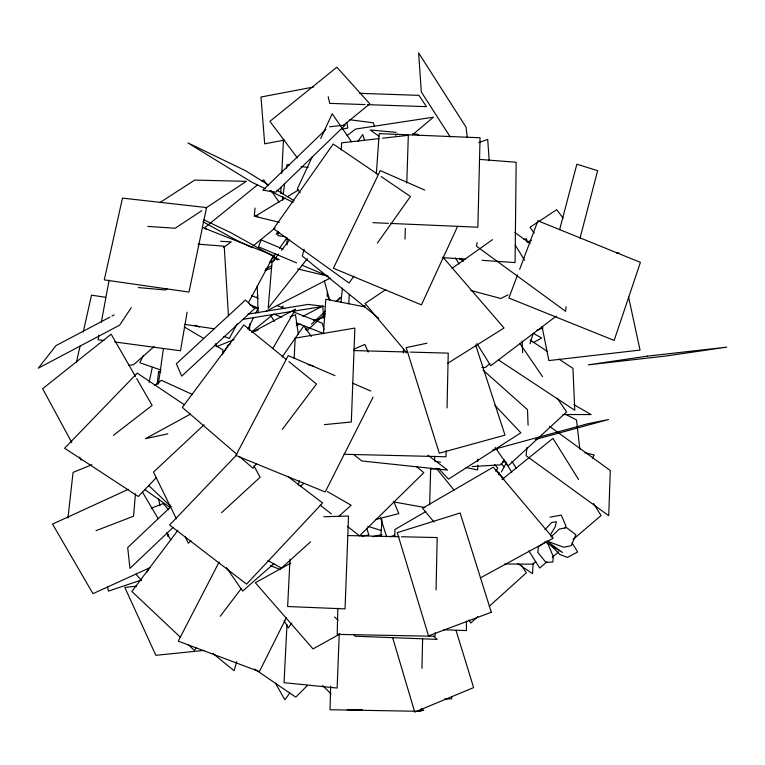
<?xml version="1.0" encoding="UTF-8"?>
<svg xmlns="http://www.w3.org/2000/svg" width="765" height="765" viewBox="0 0 765 765"><rect width="100%" height="100%" fill="white"/><g stroke="black" fill="none" stroke-linecap="round" stroke-linejoin="round"><path stroke-width="1.15" d="M477.714 465.168L477.676 469.94L466.048 467.539M477.743 461.582L477.762 459.191M466.487 621.132L466.382 630.58L443.882 629.758M451.723 696.446L451.685 698.827L444.542 699.076M434.74 456.275L434.654 461.046L440.468 462.251M394.769 536.638L394.931 529.495L425.876 511.546M403.385 352.856L403.461 349.289M421.075 708.954L421.018 711.345L330.059 709.738L330.633 686.109M421.964 668.352L422.624 638.507M435.132 632.731L435.055 636.298L337.202 634.376L337.834 608.137M436.06 589.901L437.197 537.556L401.482 536.762M446.129 450.805L445.995 456.762L344.059 454.267M447.047 407.927L448.233 353.134L410.394 352.101M429.672 504.833L430.676 468.17M327.315 292.24L327.21 295.826L329.906 299.698M405.001 239.062L405.345 228.333M406.789 183.007L408.319 135.3L382.557 138.216M339.249 633.516L337.145 688.051L284.054 682.686L286.971 624.584M341.247 150.026L341.563 142.864L379.038 138.618M281.071 187.597L280.784 193.469L283.136 193.478M281.778 173.512L283.48 139.46M290.012 559.119L287.64 606.521L345.044 608.883L348.534 516.031L323.844 516.738M294.162 358.23L295.194 338.13L354.864 328.099L351.326 421.993L324.446 424.642M348.773 303.896L349.289 294.353M533.157 563.136L532.536 573.74L517.934 563.633M323.442 333.588L325.794 299.192L365.316 306.985M376.332 173.999L379.182 133.636L480.057 137.748L477.867 227.215L390.781 223.447M380.827 536.389L382.022 519.789M135.443 493.779L133.559 516.212L96.065 530.642M255.032 208.032L254.334 216.074L257.891 216.189M566.081 306.622L565.641 311.355L476.423 246.129L477.178 242.629M249.361 330.576L250.04 323.624M340.98 302.395L342.424 288.137M498.742 474.797L498.981 472.454M67.951 517.981L73.077 472.388L91.896 464.738M157.131 384.193L158.623 371.312L160.679 372.498M527.037 447.334L526.043 455.624L608.72 515.706L610.288 470.552L549.509 426.315M278.422 232.091L277.972 235.649L285.039 236.662M282.495 200.143L282.954 196.595M283.251 194.224L284.609 183.571M286.579 168.195L287.028 164.638L289.38 164.963M158.393 384.02L163.385 348.85M170.213 504.996L169.878 507.329L144.7 489.485M222.338 354.664L223.036 349.959L214.86 345.101M187.109 312.187L180.511 350.781L114.568 341.945M98.943 335.07L98.083 339.736L103.964 340.53M101.324 322.218L109.108 280.162M149.118 382.347L152.292 367.363M76.481 362.113L80.105 345.952M83.213 332.096L91.494 295.156L105.532 297.269M580.033 238.164L597.637 170.672L576.867 164.198L559.626 229.653M304.116 249.285L302.29 256.065L378.675 318.24M298.178 485.153L299.459 480.621M236.739 661.687L234.119 670.723L212.909 653.453M530.04 343.781L533.109 333.511M517.589 274.855L508.868 298.025L614.152 340.444L640.41 262.366L537.929 220.789L519.665 269.337M457.604 226.373L421.448 304.881L333.397 268.238L380.272 170.614L424.776 190.064M312.254 156.758L297.298 188.993L300.205 192.77M320.726 138.484L332.182 113.765L351.498 141.707M247.898 329.007L253.684 317.303M255.787 313.048L257.891 308.792L252.307 306.794M286.406 617.585L259.373 671.603L178.245 641.137L219.153 561.998M143.543 355.323L139.813 362.734L161.013 370.04M373.062 397.159L325.211 491.981L235.897 455.452L288.204 355.601L334.974 375.644M237.179 323.786L229.318 338.474L223.782 336.351M248.415 302.816L273.679 255.615L202.773 227.568M501.371 471.986L506.516 462.567M564.972 527.936L565.995 526.062L561.281 515.132L550.025 517.14M277.982 231.202L276.251 234.31L279.321 232.493M592.493 458.063L594.214 454.974L584.967 452.784M146.813 572.239L149.194 568.127M167.602 536.236L168.788 534.18M272.952 348.228L295.634 309.098L252.421 332.134M550.427 534.85L555.294 526.655L556.365 521.73L551.794 522.428L544.91 529.772M223.227 353.134L228.171 345.063L230.284 343.934M131.217 307.74L119.617 325.163L38.25 368.214L56.036 345.598L109.911 317.121M282.027 357.169L303.81 325.9L311.422 336.437M269.921 261.783L275.39 254.076M279.483 248.29L286.999 237.695L287.085 244.819M357.915 141.343L362.734 134.554L364.58 140.158M256.495 297.661L257.862 295.739M353.87 276.222L349.041 283.021L273.564 228.764L333.224 144.04L378.197 174.592M377.336 243.165L410.461 196.5L381.133 176.581M495.739 471.221L497.785 468.352L494.783 464.651M291.819 623.073L288.348 627.864L284.15 620.769M289.792 693.023L284.848 699.765L275.457 683.174M177.815 530.394L131.867 591.479L180.473 637.293M256.591 463.494L253.024 468.228L239.598 456.676M282.266 429.442L316.49 384.04L288.921 361.606M196.509 647.534L194.358 650.374L188.286 644.656M220.244 616.255L241.109 588.763M278.565 254.009L272.005 262.395L268.199 308.266L307.367 258.685M281.482 250.279L289.495 240.028M504.575 460.176L500.826 464.824L472.206 466.554M535.691 561.462L533.406 564.188L504.843 563.968M325.202 313.793L307.052 330.652M336.504 301.754L340.53 297.451L336.131 301.486M236.471 455.099L169.61 525.048L246.588 584.116L322.601 502.997L287.783 476.385M156.366 477.618L138.293 496.514L64.614 448.242L137.231 373.129L184.288 404.714M307.578 685.344L295.759 697.154L254.592 669.04M325.919 129.362L262.873 190.227L275.964 192.111L345.187 125.097L329.591 126.78M300.301 486.655L303.724 483.356M550.943 537.03L559.263 529.093L566.597 527.649L575.902 534.821L571.178 545.741L563.623 547.214L547.836 541.381M173.014 527.468L129.954 568.385L127.698 547.539L170.882 506.679M204.073 424.757L153.497 472.101L176.371 518.823M190.954 540.826L188.333 543.246L185.216 536.867M221.592 512.665L260.1 477.255L253.913 465.818M305.292 329.725L307.941 327.305M311.46 324.073L325.555 311.164M310.552 541.84L281.434 568.108L267.989 560.573M338.79 516.365L351.145 505.216L327.334 491.513M477.819 616.628L470.762 622.997L468.792 620.042M489.284 606.272L526.33 572.822L521.74 565.87M153.994 346.708L133.693 364.618L128.969 365.374M273.985 563.547L242.648 591.068L226.478 567.64M546.899 561.854L539.679 568.022L528.835 550.857M552.311 557.226L558.632 551.823M573.071 539.478L601.051 515.562L593.554 503.533M412.622 134.697L433.401 117.188L355.515 129.075L347.119 135.606M489.896 363.652L485.402 367.42L481.845 367.535M252.163 331.474L273.182 314.281M281.405 307.559L283.232 306.067M252.938 246.062L275.18 227.96M257.279 185.054L205.058 227.406L206.263 229.462M261.859 181.334L263.695 179.852L267.033 184.69M343.045 125.632L369.858 103.868L336.849 67.215L269.911 121.348L297.47 158.068M501.955 479.54L552.942 438.402L578.56 479.483M154.884 385.455L161.472 380.329L192.656 394.577M113.411 435.342L152.12 405.402L136.686 378.56M556.222 316.117L490.748 365.756L476.92 343.619M167.229 288.577L165.316 289.973L138.341 287.573M223.629 247.411L231.279 241.836L220.664 241.338M452.077 268.314L492.517 239.665M544.91 542.289L538.35 546.832L537.833 552.378L545.914 562.409L552.827 562.055L553.286 556.614L547.644 543.073M385.713 289.667L365.048 303.456L406.693 352.722M201.836 210.662L175.137 228.247L147.846 226.43M205.795 208.051L246.34 181.343L194.702 180.1L160 202.515M447.821 363.232L504.03 328.003L442.925 257.155M285.316 197.963L254.975 216.418L279.33 222.328M287.344 196.739L298.465 189.969M339.995 633.936L313.028 648.921L255.328 582.729L290.729 563.164M190.447 414.114L145.388 438.728L167.822 433.812M480.334 577.919L553.2 538.197L493.262 467.166L422.567 508.237L433.965 521.988M533.243 342.605L541.639 338.034L533.348 333.282M112.025 316.002L114.128 314.884M395.515 135.185L397.609 134.085M265.551 269.041L271.862 265.732M269.404 262.997L274.683 260.253M265.637 311.47L330.356 278.03M508.017 294.841L500.874 298.522L470.886 290.49M302.758 316.347L322.667 306.086L323.853 317.953M322.83 316.375L324.934 315.304M527.085 242.228L531.398 240.248M128.415 489.294L52.546 524.092L92.957 593.659L150.141 567.611M353.966 349.108L364.829 344.451L368.195 352.024M216.514 346.698L234.061 339.584M251.609 332.469L258.197 329.801M289.992 316.911L295.481 314.692L298.388 334.525M536.523 330.528L543.083 327.889M264.92 270.59L271.546 268.018M390.437 536.781L394.836 535.07M151.001 508.285L163.127 503.609L168.635 509.796M478.737 142.634L487.707 139.402L489.189 160.65M140.856 580.166L108.429 591.135L107.492 586.497M296.294 325.402L300.875 324.083M313.459 320.459L324.905 317.159M362.667 306.277L364.962 305.618M493.119 449.591L587.587 423.8L608.529 419.516L535.251 439.512M375.758 519.511L398.804 513.583L393.745 501.457M372.67 536.772L381.926 534.563M524.015 239.321L526.33 238.766L527.573 242.103M493.014 450.078L497.556 449.093M426.956 343.208L406.167 347.597L439.292 453.205L504.996 435.132L475.648 344.967M313.602 87.019L260.98 97.031L264.69 143.839L284.58 140.052M341.907 129.151L347.759 128.042L346.851 122.276M459.87 259.306L462.203 258.866M247.984 314.138L308.056 304.432L323.872 306.287L243.385 319.282M361.797 536.102L368.883 535.003L366.693 528.252M136.686 586.143L124.838 587.453L155.85 655.328L204.102 650.393M616.657 253.167L619.019 252.919M430.456 469.069L438.804 468.572M562.897 414.534L591.115 414.563L573.846 404.599M347.08 709.691L362.409 709.853M420.157 710.436L423.695 710.475L421.964 708.849M347.912 535.567L399.101 536.705M353.64 350.552L408.032 352.034M365.106 104.576L329.696 103.371L328.214 96.686M367.468 104.652L426.488 106.651L418.933 95.357L359.378 93.32M372.89 222.672L388.4 223.351M443.126 257.671L465.541 259.201M482.055 260.329L515.084 262.586L516.155 162.247L479.416 159.388M198.087 244.14L224.231 246.215L228.429 315.744M396.117 132.355L370.222 129.974L378.943 136.208M412.593 133.875L417.298 134.305L419.23 135.663M502.548 461.601L506.076 462.022M349.739 119.742L373.368 122.811L374.477 126.148M301.123 166.55L308.171 167.506M184.728 324.37L214.085 328.778M393.401 501.869L424.91 507.539M297.623 268.917L327.497 276.098M308.113 364.532L313.765 366.234M367.812 526.31L381.381 530.508M194.979 325.326L199.416 327.018M251.637 295.663L258.264 298.245M277.045 305.56L284.781 308.582M293.617 312.024L322.342 323.213L324.016 329.744M249.495 304.613L258.388 308.085M273.966 314.147L281.75 317.188M296.208 322.82L324.016 333.664M270.274 565.603L280.181 569.504M283.05 249.103L261.2 239.894L258.493 246.827L296.638 262.911M302.089 265.216L328.252 276.242M352.378 383.112L370.862 391.03M203.786 219.804L230.523 232.531L279.235 259.679M252.115 247.669L235.008 239.483L202.878 221.659M272.426 257.394L277.772 259.957M265.56 188.879L251.704 182.127L187.999 142.95L245.412 170.643L268.725 185.073M269.825 190.954L293.282 202.381M565.985 414.515L576.514 419.956L579.86 449.218M184.222 326.904L203.624 338.426M276.834 190.093L294.066 200.755M498.388 359.866L574.783 410.279L572.956 368.376L559.033 359.158M530.202 340.071L547.109 351.259M546.784 540.998L562.505 552.483L544.91 541.85M514.826 232.397L530.126 243.605M427.903 455.223L447.611 470.093L361.788 460.96L353.43 454.324M320.153 505.13L331.398 513.908M347.339 526.339L359.521 535.844L423.81 472.684L416.514 466.583M286.167 359.359L243.882 324.962L182.328 407.391L236.921 454.372M433.621 636.27L437.169 639.377L355.314 636.231L353.583 634.625M483.031 370.059L527.506 409.696L528.099 425.225M459.679 258.14L463.179 261.372M334.573 616.992L338.025 620.195M148.534 485.383L170.968 506.593M322.572 685.497L331.025 693.836M551.642 546.038L559.75 554.453L567.525 557.436L577.671 551.976L572.144 543.064M494.773 405.182L520.869 432.789L448.539 479.139L438.833 468.706M135.969 574.219L141.468 580.348M501.085 463.332L504.164 466.966M496.227 469.978L503.934 479.11M436.26 468.19L454.142 490.212M563.212 218.255L556.71 209.696L529.935 227.32L534.247 233.048M495.204 447.468L508.046 466L566.635 411.933L557.274 398.23M271.04 190.504L279.062 202.123M519.837 343.389L542.567 376.686M270.59 315.438L274.415 321.377M450.25 136.954L421.314 91.972L418.637 52.909L466.076 127.219L467.262 137.643M511.871 461.333L516.279 468.343M504.24 460.176L511.804 472.206M455.318 257.901L459.077 263.925M515.304 245.211L524.608 260.31M142.395 491.972L158.116 518.555M166.579 532.87L170.815 540.033M135.501 376.504L111.154 334.181L42.649 388.677L71.786 442.562M79.627 457.068L81.31 460.176M380.501 517.848L386.774 536.934M456.083 630.523L473.621 687.601L414.735 712.091L392.694 637.819M324.389 280.908L329.639 300.272M628.534 296.877L640.047 350.083L548.878 360.583L542.069 326.598M158.489 498.761L159.942 505.684M215.759 343.628L215.979 345.981M522.132 341.171L522.619 352.732M257.26 285.986L258.14 312.962M206.56 207.573L188.993 292.077L104.289 279.885L122.496 198.116L206.56 207.573M254.735 308.524L181.735 376.122L176.361 363.767L245.412 300.033L254.735 308.524M491.302 612.249L428.515 635.868L397.274 532.641L460.138 512.99L491.302 612.249M647.515 356.127L588.342 364.848L665.397 356.069L726.75 347.157L647.515 356.127"/></g></svg>
